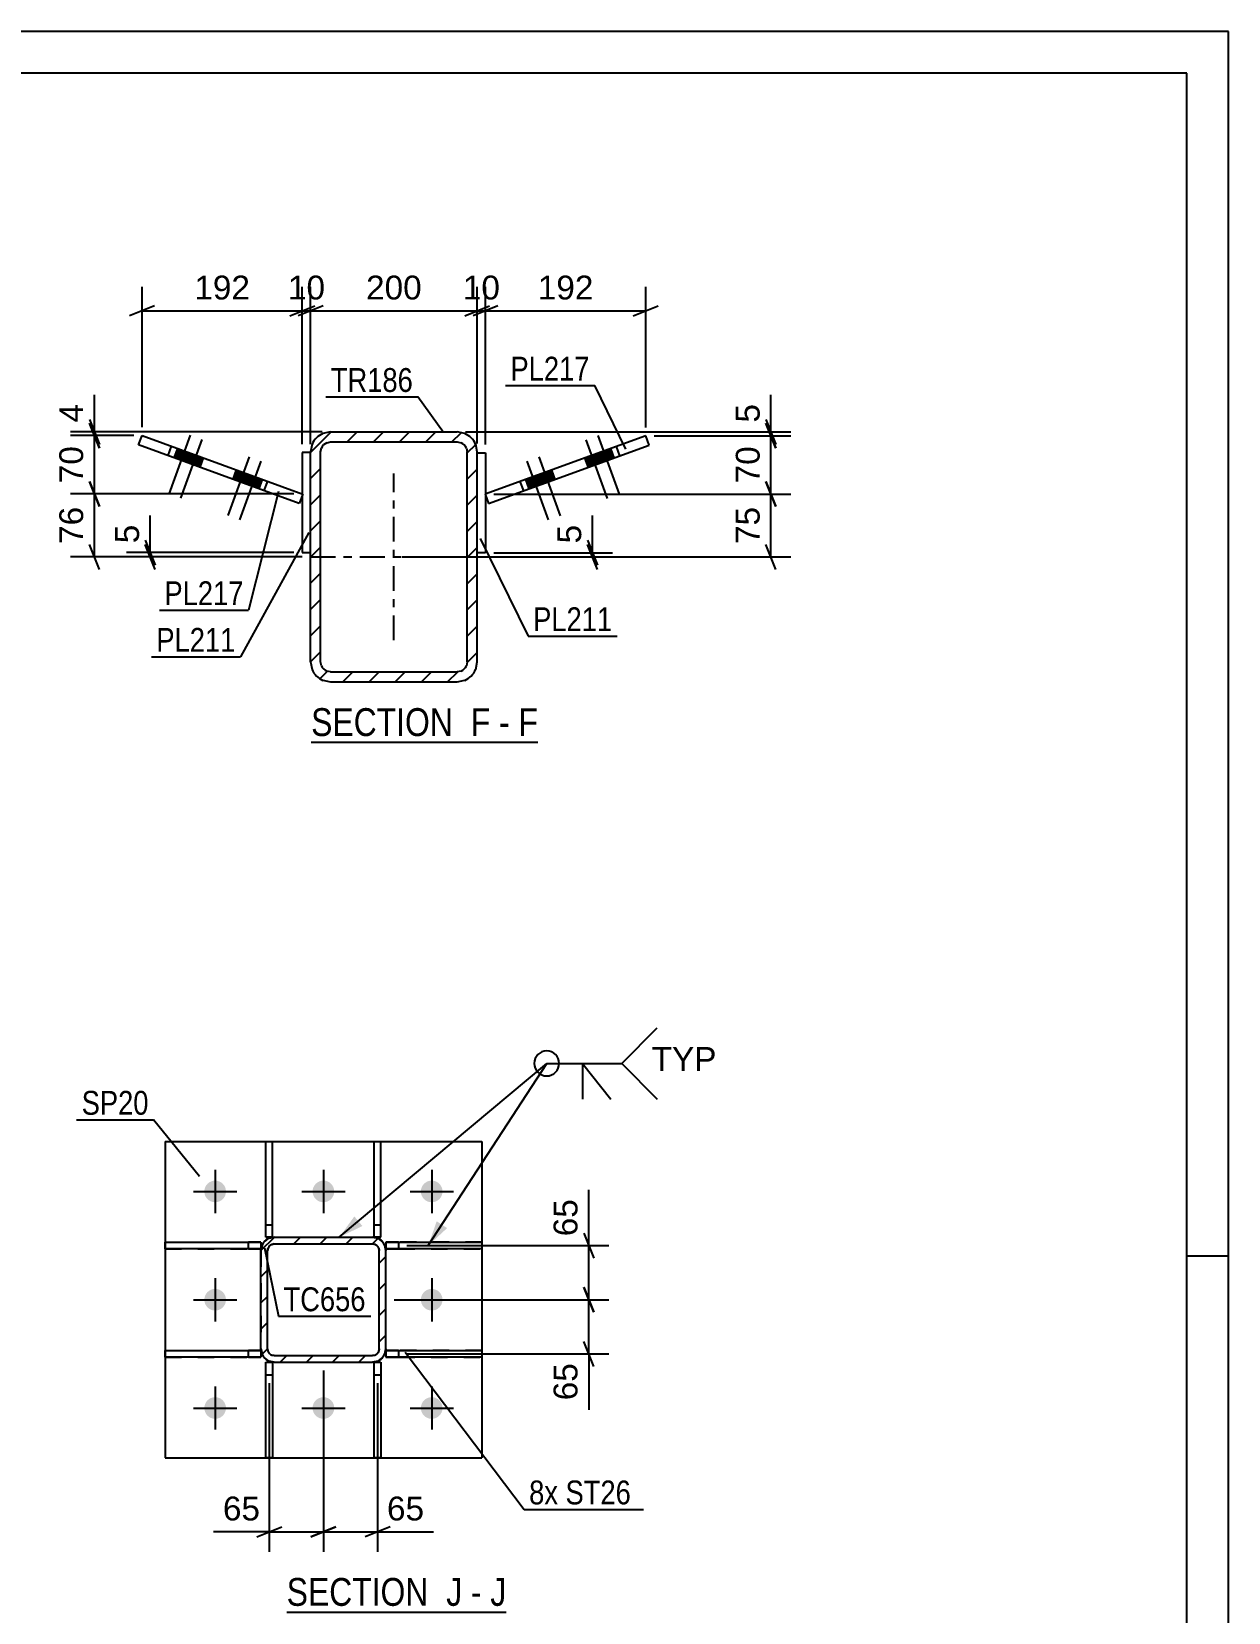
# Model space of a CAD drawing. Header units: millimetres. Extents: x 0 to 841, y 0 to 594.
# Drawn here: x 697.3 to 841, y 404.2 to 594 of the extents above; entities that cross this region are included whole.
import ezdxf

# ---------------------------------------------------------------- set-up
doc = ezdxf.new("R2010")
doc.units = ezdxf.units.MM
doc.linetypes.add('DXK_LINE_DOT2', pattern=[3.9198, 1.9599, -1.9599])
doc.linetypes.add('DXK_LINE_DOT3', pattern=[5.9187, 2.979, -0.9799, 0.9799, -0.9799])
doc.styles.add('Arial', font='ARIAL.TTF', dxfattribs={"height": 0.2})
doc.styles.add('Arial Narrow', font='ARIALN.TTF', dxfattribs={"height": 0.2})

# ---------------------------------------------------------------- blocks, each defined once
blk = doc.blocks.new('Unknown-814738463-1129')
at = {"color": 5, "linetype": 'Continuous'}
for p, q in [((841, 594), (0, 594)), ((841, 0), (841, 594)), ((836, 589), (5, 589)), ((836, 5), (836, 589)), ((841, 447), (836, 447))]:
    blk.add_line(p, q, dxfattribs=at)
blk = doc.blocks.new('Unknown-814738463-15 - 7120')
at = {"color": 6, "linetype": 'Continuous'}
blk.add_line((730.87, 508.68), (758.09, 508.68), dxfattribs=at)
at = {"color": 0, "linetype": 'Continuous'}
for points in [[(748.98, 509.43), (748.98, 512.93), (730.87, 512.93), (730.87, 509.43)], [(752.37, 509.43), (752.37, 512.93), (750.03, 512.93), (750.03, 509.43)], [(754.7, 509.43), (754.7, 512.93), (753.42, 512.93), (753.42, 509.43)], [(758.09, 509.43), (758.09, 512.93), (755.75, 512.93), (755.75, 509.43)]]:
    blk.add_wipeout(points, dxfattribs=at)
at = {"color": 7, "linetype": 'Continuous', "style": 'Arial Narrow'}
for s, p in [('SECTION ', (730.87, 509.43)), ('F', (750.03, 509.43)), ('F', (755.75, 509.43)), ('-', (753.42, 509.43))]:
    blk.add_text(s, height=3.34, dxfattribs=at).set_placement(p)
blk = doc.blocks.new('Unknown-814738463-61 - 1671')
at = {"color": 6, "linetype": 'Continuous'}
blk.add_line((727.93, 404.25), (754.3, 404.25), dxfattribs=at)
at = {"color": 0, "linetype": 'Continuous'}
for points in [[(746.04, 405), (746.04, 408.5), (727.93, 408.5), (727.93, 405)], [(749, 405), (749, 408.5), (747.09, 408.5), (747.09, 405)], [(751.33, 405), (751.33, 408.5), (750.05, 408.5), (750.05, 405)], [(754.3, 405), (754.3, 408.5), (752.38, 408.5), (752.38, 405)]]:
    blk.add_wipeout(points, dxfattribs=at)
at = {"color": 7, "linetype": 'Continuous', "style": 'Arial Narrow'}
for s, p in [('SECTION ', (727.93, 405)), ('J', (747.09, 405)), ('J', (752.38, 405)), ('-', (750.05, 405))]:
    blk.add_text(s, height=3.34, dxfattribs=at).set_placement(p)
blk = doc.blocks.new('Part-814738463-7137 - 7120')
at = {"linetype": 'Continuous'}
h = blk.add_hatch(dxfattribs=at)
h.set_pattern_fill('', scale=0.7, style=0, pattern_type=0)
h.set_pattern_definition([(45, (730.7997, 518.3333), (-1.57154, 1.57154), [])])
h.paths.add_polyline_path([(730.8, 543.53), (730.8, 518.33), (730.98, 517.41), (731.5, 516.64), (732.28, 516.12), (733.2, 515.93), (748.4, 515.93), (749.32, 516.12), (750.1, 516.64), (750.62, 517.41), (750.8, 518.33), (750.8, 543.53), (750.62, 544.45), (750.1, 545.23), (749.32, 545.75), (748.4, 545.93), (733.2, 545.93), (732.28, 545.75), (731.5, 545.23), (730.98, 544.45)])
h.paths.add_polyline_path([(732.35, 544.38), (732.74, 544.64), (733.2, 544.73), (748.4, 544.73), (748.86, 544.64), (749.25, 544.38), (749.51, 543.99), (749.6, 543.53), (749.6, 518.33), (749.51, 517.87), (749.25, 517.48), (748.86, 517.22), (748.4, 517.13), (733.2, 517.13), (732.74, 517.22), (732.35, 517.48), (732.09, 517.87), (732, 518.33), (732, 543.53), (732.09, 543.99)])
at = {"color": 2, "linetype": 'Continuous'}
for p, q in [((733.2, 545.93), (732.28, 545.75)), ((732.74, 544.64), (733.2, 544.73)), ((733.2, 545.93), (748.4, 545.93)), ((733.2, 544.73), (748.4, 544.73)), ((749.32, 545.75), (748.4, 545.93)), ((748.4, 544.73), (748.86, 544.64)), ((730.98, 544.45), (730.8, 543.53)), ((730.8, 518.33), (730.8, 543.53)), ((732, 543.53), (732.09, 543.99)), ((732, 518.33), (732, 543.53)), ((749.51, 543.99), (749.6, 543.53)), ((749.6, 518.33), (749.6, 543.53)), ((750.8, 543.53), (750.62, 544.45)), ((750.8, 518.33), (750.8, 543.53)), ((730.8, 518.33), (730.98, 517.41)), ((732.09, 517.87), (732, 518.33)), ((749.6, 518.33), (749.51, 517.87)), ((750.62, 517.41), (750.8, 518.33)), ((733.2, 517.13), (732.74, 517.22)), ((733.2, 517.13), (748.4, 517.13)), ((748.86, 517.22), (748.4, 517.13)), ((732.28, 516.12), (733.2, 515.93)), ((733.2, 515.93), (748.4, 515.93)), ((748.4, 515.93), (749.32, 516.12))]:
    blk.add_line(p, q, dxfattribs=at)
at = {"color": 7, "linetype": 'DXK_LINE_DOT3'}
for p, q in [((740.8, 520.93), (740.8, 540.93)), ((730.8, 530.93), (750.8, 530.93))]:
    blk.add_line(p, q, dxfattribs=at)
at = {"color": 2, "linetype": 'Continuous'}
for centre, radius, start, end in [((733.2, 543.53), 2.4, 112.5, 157.5), ((748.4, 543.53), 2.4, 22.5, 67.5), ((733.2, 543.53), 1.2, 112.5, 157.5), ((748.4, 543.53), 1.2, 22.5, 67.5), ((733.2, 518.33), 2.4, 202.5, 247.5), ((733.2, 518.33), 1.2, 202.5, 247.5), ((748.4, 518.33), 1.2, 292.5, 337.5), ((748.4, 518.33), 2.4, 292.5, 337.5)]:
    blk.add_arc(centre, radius, start, end, dxfattribs=at)
blk = doc.blocks.new('Part-814738463-7167 - 7120')
at = {"color": 2, "linetype": 'Continuous'}
for p, q in [((771.04, 545.48), (751.75, 538.46)), ((771.45, 544.35), (771.04, 545.48)), ((752.16, 537.33), (771.45, 544.35)), ((756.39, 538.87), (755.98, 540)), ((751.75, 538.46), (752.16, 537.33))]:
    blk.add_line(p, q, dxfattribs=at)
at = {"color": 7, "linetype": 'DXK_LINE_DOT2'}
blk.add_line((767.92, 543.07), (767.51, 544.2), dxfattribs=at)
blk = doc.blocks.new('Part-814738463-7155 - 7120')
at = {"color": 2, "linetype": 'Continuous'}
for p, q in [((750.8, 543.43), (751.8, 543.43)), ((751.8, 543.43), (751.8, 531.43)), ((751.8, 531.43), (750.8, 531.43))]:
    blk.add_line(p, q, dxfattribs=at)
at = {"color": 7, "linetype": 'DXK_LINE_DOT2'}
blk.add_line((750.8, 531.43), (750.8, 543.43), dxfattribs=at)
blk = doc.blocks.new('Bolt-814738463-7209 - 7120')
at = {"linetype": 'Continuous'}
for points in [[(716.49, 543.34), (714.8, 543.96), (714.39, 542.83), (716.08, 542.22)], [(717.9, 542.83), (716.21, 543.44), (715.8, 542.32), (717.49, 541.7)], [(723.58, 540.77), (721.88, 541.38), (721.47, 540.25), (723.16, 539.64)], [(724.99, 540.25), (723.3, 540.87), (722.89, 539.74), (724.58, 539.12)]]:
    blk.add_hatch(color=1, dxfattribs=at).paths.add_polyline_path(points)
at = {"color": 1, "linetype": 'Continuous'}
for p, q in [((716.33, 545.53), (713.76, 538.48)), ((717.74, 545.02), (715.18, 537.97)), ((714.8, 543.96), (714.39, 542.83)), ((716.21, 543.44), (715.8, 542.32)), ((716.49, 543.34), (716.08, 542.22)), ((717.9, 542.83), (717.49, 541.7)), ((723.41, 542.95), (720.85, 535.9)), ((721.88, 541.38), (721.47, 540.25)), ((724.83, 542.44), (722.26, 535.39)), ((723.3, 540.87), (722.89, 539.74)), ((723.58, 540.77), (723.16, 539.64)), ((724.99, 540.25), (724.58, 539.12))]:
    blk.add_line(p, q, dxfattribs=at)
blk = doc.blocks.new('Part-814738463-7160 - 7120')
at = {"color": 2, "linetype": 'Continuous'}
for p, q in [((730.8, 543.45), (729.8, 543.45)), ((729.8, 543.45), (729.8, 531.45)), ((729.8, 531.45), (730.8, 531.45))]:
    blk.add_line(p, q, dxfattribs=at)
at = {"color": 7, "linetype": 'DXK_LINE_DOT2'}
blk.add_line((730.8, 531.45), (730.8, 543.45), dxfattribs=at)
blk = doc.blocks.new('Part-814738463-7172 - 7120')
at = {"color": 2, "linetype": 'Continuous'}
for p, q in [((710.15, 544.37), (710.56, 545.5)), ((710.56, 545.5), (729.85, 538.48)), ((729.44, 537.35), (710.15, 544.37)), ((725.62, 540.02), (725.2, 538.89)), ((729.85, 538.48), (729.44, 537.35))]:
    blk.add_line(p, q, dxfattribs=at)
at = {"color": 7, "linetype": 'DXK_LINE_DOT2'}
blk.add_line((713.68, 543.09), (714.09, 544.22), dxfattribs=at)
blk = doc.blocks.new('Bolt-814738463-7208 - 7120')
at = {"linetype": 'Continuous'}
for points in [[(765.39, 543.42), (763.7, 542.81), (764.11, 541.68), (765.8, 542.3)], [(766.8, 543.94), (765.11, 543.32), (765.52, 542.19), (767.21, 542.81)], [(759.72, 541.36), (758.02, 540.74), (758.43, 539.62), (760.13, 540.23)], [(758.3, 540.84), (756.61, 540.23), (757.02, 539.1), (758.71, 539.72)]]:
    blk.add_hatch(color=1, dxfattribs=at).paths.add_polyline_path(points)
at = {"color": 1, "linetype": 'Continuous'}
for p, q in [((763.86, 545), (766.42, 537.95)), ((765.27, 545.51), (767.84, 538.46)), ((758.19, 542.93), (760.75, 535.88)), ((763.7, 542.81), (764.11, 541.68)), ((765.11, 543.32), (765.52, 542.19)), ((765.39, 543.42), (765.8, 542.3)), ((766.8, 543.94), (767.21, 542.81)), ((756.77, 542.42), (759.34, 535.37)), ((759.72, 541.36), (760.13, 540.23)), ((756.61, 540.23), (757.02, 539.1)), ((758.02, 540.74), (758.43, 539.62)), ((758.3, 540.84), (758.71, 539.72))]:
    blk.add_line(p, q, dxfattribs=at)
blk = doc.blocks.new('Part-814738463-1743 - 1671')
at = {"color": 2, "linetype": 'Continuous'}
for p, q in [((725.44, 449.25), (725.44, 460.75)), ((725.44, 460.75), (726.24, 460.75)), ((726.24, 449.25), (726.24, 460.75)), ((725.44, 449.25), (726.24, 449.25)), ((725.44, 449.25), (725.44, 449.25)), ((726.24, 449.25), (726.24, 449.25))]:
    blk.add_line(p, q, dxfattribs=at)
at = {"color": 7, "linetype": 'DXK_LINE_DOT2'}
for p, q in [((725.44, 450.75), (726.24, 450.75)), ((726.24, 449.25), (725.44, 449.25))]:
    blk.add_line(p, q, dxfattribs=at)
blk = doc.blocks.new('Part-814738463-1748 - 1671')
at = {"color": 2, "linetype": 'Continuous'}
for p, q in [((739.84, 435.65), (739.84, 435.65)), ((739.84, 435.65), (751.34, 435.65)), ((739.84, 435.65), (739.84, 434.85)), ((751.34, 434.85), (739.84, 434.85)), ((751.34, 435.65), (751.34, 434.85))]:
    blk.add_line(p, q, dxfattribs=at)
at = {"color": 7, "linetype": 'DXK_LINE_DOT2'}
for p, q in [((741.34, 435.65), (739.84, 435.65)), ((739.84, 435.65), (739.84, 435.65)), ((739.84, 434.85), (741.34, 434.85)), ((751.34, 435.65), (741.34, 435.65)), ((741.34, 435.65), (741.34, 434.85)), ((741.34, 434.85), (751.34, 434.85))]:
    blk.add_line(p, q, dxfattribs=at)
blk = doc.blocks.new('Part-814738463-1728 - 1671')
at = {"color": 2, "linetype": 'Continuous'}
for p, q in [((738.44, 434.25), (738.44, 434.25)), ((738.44, 434.25), (739.24, 434.25)), ((738.44, 422.75), (738.44, 434.25)), ((739.24, 434.25), (739.24, 434.25)), ((739.24, 434.25), (739.24, 422.75)), ((739.24, 422.75), (738.44, 422.75))]:
    blk.add_line(p, q, dxfattribs=at)
at = {"color": 7, "linetype": 'DXK_LINE_DOT2'}
for p, q in [((738.44, 434.25), (738.44, 434.25)), ((738.44, 434.25), (739.24, 434.25)), ((738.44, 432.75), (739.24, 432.75)), ((739.24, 434.25), (739.24, 434.25))]:
    blk.add_line(p, q, dxfattribs=at)
blk = doc.blocks.new('Part-814738463-1688 - 1671')
at = {"linetype": 'Continuous'}
h = blk.add_hatch(dxfattribs=at)
h.set_pattern_fill('', scale=0.7, style=0, pattern_type=0)
h.set_pattern_definition([(45, (726.4444, 449.2482), (-1.57154, 1.57154), [])])
h.paths.add_polyline_path([(738.24, 449.25), (726.44, 449.25), (725.83, 449.13), (725.31, 448.78), (724.97, 448.26), (724.84, 447.65), (724.84, 435.85), (724.97, 435.24), (725.31, 434.72), (725.83, 434.37), (726.44, 434.25), (738.24, 434.25), (738.86, 434.37), (739.38, 434.72), (739.72, 435.24), (739.84, 435.85), (739.84, 447.65), (739.72, 448.26), (739.38, 448.78), (738.86, 449.13)])
h.paths.add_polyline_path([(738.98, 447.95), (739.04, 447.65), (739.04, 435.85), (738.98, 435.54), (738.81, 435.28), (738.55, 435.11), (738.24, 435.05), (726.44, 435.05), (726.14, 435.11), (725.88, 435.28), (725.71, 435.54), (725.64, 435.85), (725.64, 447.65), (725.71, 447.95), (725.88, 448.21), (726.14, 448.39), (726.44, 448.45), (738.24, 448.45), (738.55, 448.39), (738.81, 448.21)])
at = {"color": 7, "linetype": 'DXK_LINE_DOT2'}
for p, q in [((724.84, 447.65), (724.97, 448.26)), ((725.71, 447.95), (725.64, 447.65)), ((725.83, 449.13), (726.44, 449.25)), ((726.44, 448.45), (726.14, 448.39)), ((726.44, 449.25), (738.24, 449.25)), ((726.44, 448.45), (738.24, 448.45)), ((738.24, 449.25), (738.86, 449.13)), ((738.55, 448.39), (738.24, 448.45)), ((739.04, 447.65), (738.98, 447.95)), ((739.72, 448.26), (739.84, 447.65)), ((724.84, 447.65), (724.84, 435.85)), ((725.64, 435.85), (725.64, 447.65)), ((739.04, 435.85), (739.04, 447.65)), ((739.84, 435.85), (739.84, 447.65)), ((724.97, 435.24), (724.84, 435.85)), ((725.64, 435.85), (725.71, 435.54)), ((726.14, 435.11), (726.44, 435.05)), ((726.44, 435.05), (738.24, 435.05)), ((738.24, 435.05), (738.55, 435.11)), ((738.98, 435.54), (739.04, 435.85)), ((739.84, 435.85), (739.72, 435.24)), ((726.44, 434.25), (725.83, 434.37)), ((726.44, 434.25), (738.24, 434.25)), ((738.86, 434.37), (738.24, 434.25))]:
    blk.add_line(p, q, dxfattribs=at)
at = {"color": 2, "linetype": 'Continuous'}
for p, q in [((724.97, 448.26), (724.84, 447.65)), ((725.64, 447.65), (725.71, 447.95)), ((726.44, 449.25), (725.83, 449.13)), ((726.14, 448.39), (726.44, 448.45)), ((726.44, 449.25), (726.44, 449.25)), ((726.44, 449.25), (738.24, 449.25)), ((726.44, 448.45), (726.44, 448.45)), ((726.44, 448.45), (738.24, 448.45)), ((738.24, 449.25), (738.24, 449.25)), ((738.86, 449.13), (738.24, 449.25)), ((738.24, 448.45), (738.24, 448.45)), ((738.24, 448.45), (738.55, 448.39)), ((738.98, 447.95), (739.04, 447.65)), ((739.84, 447.65), (739.72, 448.26)), ((724.84, 447.65), (724.84, 447.65)), ((724.84, 435.85), (724.84, 447.65)), ((725.64, 447.65), (725.64, 447.65)), ((725.64, 435.85), (725.64, 447.65)), ((739.04, 447.65), (739.04, 447.65)), ((739.04, 435.85), (739.04, 447.65)), ((739.84, 447.65), (739.84, 447.65)), ((739.84, 435.85), (739.84, 447.65)), ((724.84, 435.85), (724.84, 435.85)), ((724.84, 435.85), (724.97, 435.24)), ((725.64, 435.85), (725.64, 435.85)), ((725.71, 435.54), (725.64, 435.85)), ((726.44, 435.05), (726.14, 435.11)), ((726.44, 435.05), (726.44, 435.05)), ((726.44, 435.05), (738.24, 435.05)), ((738.55, 435.11), (738.24, 435.05)), ((738.24, 435.05), (738.24, 435.05)), ((739.04, 435.85), (738.98, 435.54)), ((739.04, 435.85), (739.04, 435.85)), ((739.72, 435.24), (739.84, 435.85)), ((739.84, 435.85), (739.84, 435.85)), ((725.83, 434.37), (726.44, 434.25)), ((726.44, 434.25), (726.44, 434.25)), ((726.44, 434.25), (738.24, 434.25)), ((738.24, 434.25), (738.86, 434.37)), ((738.24, 434.25), (738.24, 434.25))]:
    blk.add_line(p, q, dxfattribs=at)
at = {"color": 7, "linetype": 'DXK_LINE_DOT3'}
blk.add_line((732.34, 441.75), (732.34, 441.75), dxfattribs=at)
at = {"color": 7, "linetype": 'DXK_LINE_DOT2'}
for centre, radius, start, end in [((726.44, 447.65), 1.6, 112.5, 157.5), ((726.44, 447.65), 0.8, 112.5, 157.5), ((738.24, 447.65), 0.8, 22.5, 67.5), ((738.24, 447.65), 1.6, 22.5, 67.5), ((726.44, 435.85), 1.6, 202.5, 247.5), ((726.44, 435.85), 0.8, 202.5, 247.5), ((738.24, 435.85), 0.8, 292.5, 337.5), ((738.24, 435.85), 1.6, 292.5, 337.5)]:
    blk.add_arc(centre, radius, start, end, dxfattribs=at)
at = {"color": 2, "linetype": 'Continuous'}
for centre, radius, start, end in [((726.44, 447.65), 1.6, 112.5, 157.5), ((726.44, 447.65), 0.8, 112.5, 157.5), ((738.24, 447.65), 0.8, 22.5, 67.5), ((738.24, 447.65), 1.6, 22.5, 67.5), ((726.44, 435.85), 1.6, 202.5, 247.5), ((726.44, 435.85), 0.8, 202.5, 247.5), ((738.24, 435.85), 0.8, 292.5, 337.5), ((738.24, 435.85), 1.6, 292.5, 337.5)]:
    blk.add_arc(centre, radius, start, end, dxfattribs=at)
blk = doc.blocks.new('Part-814738463-1738 - 1671')
at = {"color": 2, "linetype": 'Continuous'}
for p, q in [((738.44, 449.25), (738.44, 460.75)), ((738.44, 460.75), (739.24, 460.75)), ((739.24, 449.25), (739.24, 460.75)), ((738.44, 449.25), (739.24, 449.25)), ((738.44, 449.25), (738.44, 449.25)), ((739.24, 449.25), (739.24, 449.25))]:
    blk.add_line(p, q, dxfattribs=at)
at = {"color": 7, "linetype": 'DXK_LINE_DOT2'}
for p, q in [((738.44, 450.75), (739.24, 450.75)), ((739.24, 449.25), (738.44, 449.25))]:
    blk.add_line(p, q, dxfattribs=at)
blk = doc.blocks.new('Part-814738463-1758 - 1671')
at = {"color": 2, "linetype": 'Continuous'}
for p, q in [((713.34, 434.85), (713.34, 435.65)), ((713.34, 435.65), (724.84, 435.65)), ((724.84, 434.85), (713.34, 434.85)), ((724.84, 435.65), (724.84, 434.85)), ((724.84, 434.85), (724.84, 434.85))]:
    blk.add_line(p, q, dxfattribs=at)
at = {"color": 7, "linetype": 'DXK_LINE_DOT2'}
for p, q in [((713.34, 435.65), (723.34, 435.65)), ((713.34, 434.85), (723.34, 434.85)), ((723.34, 434.85), (723.34, 435.65)), ((724.84, 435.65), (723.34, 435.65)), ((723.34, 434.85), (724.84, 434.85)), ((724.84, 435.65), (724.84, 435.65))]:
    blk.add_line(p, q, dxfattribs=at)
blk = doc.blocks.new('Part-814738463-1694 - 1671')
at = {"color": 2, "linetype": 'Continuous'}
for p, q in [((713.34, 460.75), (751.34, 460.75)), ((713.34, 460.75), (713.34, 422.75)), ((751.34, 460.75), (751.34, 422.75)), ((713.34, 422.75), (751.34, 422.75))]:
    blk.add_line(p, q, dxfattribs=at)
blk = doc.blocks.new('Part-814738463-1733 - 1671')
at = {"color": 2, "linetype": 'Continuous'}
for p, q in [((725.44, 434.25), (725.44, 434.25)), ((725.44, 434.25), (726.24, 434.25)), ((725.44, 422.75), (725.44, 434.25)), ((726.24, 434.25), (726.24, 434.25)), ((726.24, 434.25), (726.24, 422.75)), ((726.24, 422.75), (725.44, 422.75))]:
    blk.add_line(p, q, dxfattribs=at)
at = {"color": 7, "linetype": 'DXK_LINE_DOT2'}
for p, q in [((725.44, 434.25), (725.44, 434.25)), ((725.44, 434.25), (726.24, 434.25)), ((725.44, 432.75), (726.24, 432.75)), ((726.24, 434.25), (726.24, 434.25))]:
    blk.add_line(p, q, dxfattribs=at)
blk = doc.blocks.new('Part-814738463-1753 - 1671')
at = {"color": 2, "linetype": 'Continuous'}
for p, q in [((739.84, 448.65), (739.84, 448.65)), ((739.84, 448.65), (751.34, 448.65)), ((739.84, 448.65), (739.84, 447.85)), ((751.34, 448.65), (751.34, 447.85)), ((751.34, 447.85), (739.84, 447.85))]:
    blk.add_line(p, q, dxfattribs=at)
at = {"color": 7, "linetype": 'DXK_LINE_DOT2'}
for p, q in [((741.34, 448.65), (739.84, 448.65)), ((739.84, 448.65), (739.84, 448.65)), ((751.34, 448.65), (741.34, 448.65)), ((741.34, 448.65), (741.34, 447.85)), ((739.84, 447.85), (741.34, 447.85)), ((741.34, 447.85), (751.34, 447.85))]:
    blk.add_line(p, q, dxfattribs=at)
blk = doc.blocks.new('Part-814738463-1763 - 1671')
at = {"color": 2, "linetype": 'Continuous'}
for p, q in [((713.34, 447.85), (713.34, 448.65)), ((713.34, 448.65), (724.84, 448.65)), ((724.84, 448.65), (724.84, 447.85)), ((724.84, 447.85), (713.34, 447.85)), ((724.84, 447.85), (724.84, 447.85))]:
    blk.add_line(p, q, dxfattribs=at)
at = {"color": 7, "linetype": 'DXK_LINE_DOT2'}
for p, q in [((713.34, 448.65), (723.34, 448.65)), ((723.34, 447.85), (723.34, 448.65)), ((724.84, 448.65), (723.34, 448.65)), ((724.84, 448.65), (724.84, 448.65)), ((713.34, 447.85), (723.34, 447.85)), ((723.34, 447.85), (724.84, 447.85))]:
    blk.add_line(p, q, dxfattribs=at)
blk = doc.blocks.new('Bolt-814738463-1790 - 1671')
at = {"linetype": 'Continuous'}
for points in [[(720.64, 454.75, -1), (718.04, 454.75, -1)], [(733.64, 454.75, -1), (731.04, 454.75, -1)], [(746.64, 454.75, -1), (744.04, 454.75, -1)], [(720.64, 441.75, -1), (718.04, 441.75, -1)], [(746.64, 441.75, -1), (744.04, 441.75, -1)], [(720.64, 428.75, -1), (718.04, 428.75, -1)], [(733.64, 428.75, -1), (731.04, 428.75, -1)], [(746.64, 428.75, -1), (744.04, 428.75, -1)]]:
    blk.add_hatch(color=1, dxfattribs=at).paths.add_polyline_path(points)
at = {"color": 1, "linetype": 'Continuous'}
for p, q in [((719.34, 457.35), (719.34, 452.15)), ((732.34, 457.35), (732.34, 452.15)), ((745.34, 457.35), (745.34, 452.15)), ((716.74, 454.75), (721.94, 454.75)), ((729.74, 454.75), (734.94, 454.75)), ((742.74, 454.75), (747.94, 454.75)), ((719.34, 444.35), (719.34, 439.15)), ((745.34, 444.35), (745.34, 439.15)), ((716.74, 441.75), (721.94, 441.75)), ((742.74, 441.75), (747.94, 441.75)), ((719.34, 431.35), (719.34, 426.15)), ((732.34, 431.35), (732.34, 426.15)), ((745.34, 431.35), (745.34, 426.15)), ((716.74, 428.75), (721.94, 428.75)), ((729.74, 428.75), (734.94, 428.75)), ((742.74, 428.75), (747.94, 428.75))]:
    blk.add_line(p, q, dxfattribs=at)
blk = doc.blocks.new('StraightDimension-814738463-7315 - 7120')
at = {"color": 7, "linetype": 'Continuous'}
for p, q in [((750.8, 544.53), (750.8, 563.34)), ((751.8, 544.43), (751.8, 563.34)), ((749.3, 559.89), (752.3, 561.09)), ((753.3, 561.09), (750.3, 559.89)), ((750.8, 560.49), (751.8, 560.49))]:
    blk.add_line(p, q, dxfattribs=at)
at = {"color": 0}
blk.add_wipeout([(754.12, 561.24), (754.12, 565.44), (748.48, 565.44), (748.48, 561.24)], dxfattribs=at)
at = {"color": 3, "style": 'Arial'}
blk.add_text('10', height=2.865, dxfattribs=at).set_placement((749.08, 561.84))
blk = doc.blocks.new('StraightDimension-814738463-7238 - 7120')
at = {"color": 7, "linetype": 'Continuous'}
for p, q in [((752.8, 531.43), (767.04, 531.43)), ((764.04, 532.93), (765.24, 529.93)), ((765.24, 529.43), (764.04, 532.43)), ((764.64, 530.93), (764.64, 531.43)), ((751.8, 530.93), (767.04, 530.93))]:
    blk.add_line(p, q, dxfattribs=at)
at = {"color": 0}
blk.add_wipeout([(763.89, 535.38), (759.69, 535.38), (759.69, 531.95), (763.89, 531.95)], dxfattribs=at)
at = {"color": 7, "linetype": 'Continuous'}
blk.add_line((764.64, 531.43), (764.64, 535.9), dxfattribs=at)
blk.add_line((764.64, 531.43), (764.64, 535.9), dxfattribs=at)
at = {"color": 3, "style": 'Arial'}
blk.add_text('5', height=2.87, rotation=90.0002, dxfattribs=at).set_placement((763.29, 532.55))
blk = doc.blocks.new('StraightDimension-814738463-7337 - 7120')
at = {"color": 7, "linetype": 'Continuous'}
for p, q in [((729.8, 544.45), (729.8, 563.34)), ((730.8, 544.45), (730.8, 563.34)), ((728.3, 559.89), (731.3, 561.09)), ((732.3, 561.09), (729.3, 559.89)), ((729.8, 560.49), (730.8, 560.49))]:
    blk.add_line(p, q, dxfattribs=at)
at = {"color": 0}
blk.add_wipeout([(733.12, 561.24), (733.12, 565.44), (727.48, 565.44), (727.48, 561.24)], dxfattribs=at)
at = {"color": 3, "style": 'Arial'}
blk.add_text('10', height=2.865, dxfattribs=at).set_placement((728.08, 561.84))
blk = doc.blocks.new('StraightDimension-814738463-7300 - 7120')
at = {"color": 7, "linetype": 'Continuous'}
for p, q in [((785.47, 547.43), (786.67, 544.43)), ((786.67, 543.98), (785.47, 546.98)), ((749.4, 545.93), (788.47, 545.93)), ((772.04, 545.48), (788.47, 545.48)), ((786.07, 545.48), (786.07, 545.93))]:
    blk.add_line(p, q, dxfattribs=at)
at = {"color": 0}
blk.add_wipeout([(785.32, 549.88), (781.12, 549.88), (781.12, 546.46), (785.32, 546.46)], dxfattribs=at)
at = {"color": 7, "linetype": 'Continuous'}
blk.add_line((786.07, 545.93), (786.07, 550.41), dxfattribs=at)
blk.add_line((786.07, 545.93), (786.07, 550.41), dxfattribs=at)
at = {"color": 3, "style": 'Arial'}
blk.add_text('5', height=2.87, rotation=90.0002, dxfattribs=at).set_placement((784.72, 547.06))
blk = doc.blocks.new('StraightDimension-814738463-7271 - 7120')
at = {"color": 7, "linetype": 'Continuous'}
for p, q in [((704.24, 547.43), (705.44, 544.43)), ((705.44, 544), (704.24, 547)), ((732.2, 545.93), (701.99, 545.93)), ((709.56, 545.5), (701.99, 545.5)), ((704.84, 545.5), (704.84, 545.93))]:
    blk.add_line(p, q, dxfattribs=at)
at = {"color": 0}
blk.add_wipeout([(704.09, 549.88), (699.89, 549.88), (699.89, 546.46), (704.09, 546.46)], dxfattribs=at)
at = {"color": 7, "linetype": 'Continuous'}
blk.add_line((704.84, 545.93), (704.84, 550.41), dxfattribs=at)
blk.add_line((704.84, 545.93), (704.84, 550.41), dxfattribs=at)
at = {"color": 3, "style": 'Arial'}
blk.add_text('4', height=2.87, rotation=90.0002, dxfattribs=at).set_placement((703.49, 547.06))
blk = doc.blocks.new('StraightDimension-814738463-7247 - 7120')
at = {"color": 7, "linetype": 'Continuous'}
for p, q in [((728.8, 531.45), (708.7, 531.45)), ((710.95, 532.95), (712.15, 529.95)), ((712.15, 529.43), (710.95, 532.43)), ((711.55, 530.93), (711.55, 531.45)), ((729.8, 530.93), (708.7, 530.93))]:
    blk.add_line(p, q, dxfattribs=at)
at = {"color": 0}
blk.add_wipeout([(710.8, 535.4), (706.6, 535.4), (706.6, 531.97), (710.8, 531.97)], dxfattribs=at)
at = {"color": 7, "linetype": 'Continuous'}
blk.add_line((711.55, 531.45), (711.55, 535.92), dxfattribs=at)
blk.add_line((711.55, 531.45), (711.55, 535.92), dxfattribs=at)
at = {"color": 3, "style": 'Arial'}
blk.add_text('5', height=2.87, rotation=90.0002, dxfattribs=at).set_placement((710.2, 532.57))
blk = doc.blocks.new('StraightDimension-814738463-7256 - 7120')
at = {"color": 7, "linetype": 'Continuous'}
for p, q in [((704.24, 540), (705.44, 537)), ((728.8, 538.5), (701.99, 538.5)), ((704.84, 530.93), (704.84, 538.5)), ((705.44, 529.43), (704.24, 532.43)), ((729.8, 530.93), (701.99, 530.93))]:
    blk.add_line(p, q, dxfattribs=at)
at = {"color": 0}
blk.add_wipeout([(704.09, 537.54), (699.89, 537.54), (699.89, 531.89), (704.09, 531.89)], dxfattribs=at)
at = {"color": 3, "style": 'Arial'}
blk.add_text('76', height=2.865, rotation=90.0002, dxfattribs=at).set_placement((703.49, 532.49))
blk = doc.blocks.new('StraightDimension-814738463-7264 - 7120')
at = {"color": 7, "linetype": 'Continuous'}
for p, q in [((704.24, 547), (705.44, 544)), ((709.56, 545.5), (701.99, 545.5)), ((704.84, 538.5), (704.84, 545.5)), ((705.44, 537), (704.24, 540)), ((728.8, 538.5), (701.99, 538.5))]:
    blk.add_line(p, q, dxfattribs=at)
at = {"color": 0}
blk.add_wipeout([(704.09, 544.82), (699.89, 544.82), (699.89, 539.18), (704.09, 539.18)], dxfattribs=at)
at = {"color": 3, "style": 'Arial'}
blk.add_text('70', height=2.865, rotation=90.0002, dxfattribs=at).set_placement((703.49, 539.78))
blk = doc.blocks.new('StraightDimension-814738463-7279 - 7120')
at = {"color": 7, "linetype": 'Continuous'}
for p, q in [((785.47, 539.98), (786.67, 536.98)), ((752.8, 538.48), (788.47, 538.48)), ((786.07, 530.93), (786.07, 538.48)), ((786.67, 529.43), (785.47, 532.43)), ((741.8, 530.93), (788.47, 530.93))]:
    blk.add_line(p, q, dxfattribs=at)
at = {"color": 0}
blk.add_wipeout([(785.32, 537.53), (781.12, 537.53), (781.12, 531.88), (785.32, 531.88)], dxfattribs=at)
at = {"color": 3, "style": 'Arial'}
blk.add_text('75', height=2.865, rotation=90.0002, dxfattribs=at).set_placement((784.72, 532.48))
blk = doc.blocks.new('StraightDimension-814738463-7292 - 7120')
at = {"color": 7, "linetype": 'Continuous'}
for p, q in [((785.47, 546.98), (786.67, 543.98)), ((772.04, 545.48), (788.47, 545.48)), ((786.07, 538.48), (786.07, 545.48)), ((786.67, 536.98), (785.47, 539.98)), ((752.8, 538.48), (788.47, 538.48))]:
    blk.add_line(p, q, dxfattribs=at)
at = {"color": 0}
blk.add_wipeout([(785.32, 544.8), (781.12, 544.8), (781.12, 539.16), (785.32, 539.16)], dxfattribs=at)
at = {"color": 3, "style": 'Arial'}
blk.add_text('70', height=2.865, rotation=90.0002, dxfattribs=at).set_placement((784.72, 539.76))
blk = doc.blocks.new('StraightDimension-814738463-7309 - 7120')
at = {"color": 7, "linetype": 'Continuous'}
for p, q in [((751.8, 544.43), (751.8, 563.34)), ((771.04, 546.48), (771.04, 563.34)), ((753.3, 561.09), (750.3, 559.89)), ((751.8, 560.49), (771.04, 560.49)), ((769.54, 559.89), (772.54, 561.09))]:
    blk.add_line(p, q, dxfattribs=at)
at = {"color": 0}
blk.add_wipeout([(765.36, 561.24), (765.36, 565.44), (757.48, 565.44), (757.48, 561.24)], dxfattribs=at)
at = {"color": 3, "style": 'Arial'}
blk.add_text('192', height=2.865, dxfattribs=at).set_placement((758.08, 561.84))
blk = doc.blocks.new('StraightDimension-814738463-7326 - 7120')
at = {"color": 7, "linetype": 'Continuous'}
for p, q in [((730.8, 544.45), (730.8, 563.34)), ((750.8, 544.53), (750.8, 563.34)), ((732.3, 561.09), (729.3, 559.89)), ((730.8, 560.49), (750.8, 560.49)), ((749.3, 559.89), (752.3, 561.09))]:
    blk.add_line(p, q, dxfattribs=at)
at = {"color": 0}
blk.add_wipeout([(744.74, 561.24), (744.74, 565.44), (736.86, 565.44), (736.86, 561.24)], dxfattribs=at)
at = {"color": 3, "style": 'Arial'}
blk.add_text('200', height=2.865, dxfattribs=at).set_placement((737.46, 561.84))
blk = doc.blocks.new('StraightDimension-814738463-7345 - 7120')
at = {"color": 7, "linetype": 'Continuous'}
for p, q in [((710.56, 546.5), (710.56, 563.34)), ((729.8, 544.45), (729.8, 563.34)), ((712.06, 561.09), (709.06, 559.89)), ((710.56, 560.49), (729.8, 560.49)), ((728.3, 559.89), (731.3, 561.09))]:
    blk.add_line(p, q, dxfattribs=at)
at = {"color": 0}
blk.add_wipeout([(724.12, 561.24), (724.12, 565.44), (716.24, 565.44), (716.24, 561.24)], dxfattribs=at)
at = {"color": 3, "style": 'Arial'}
blk.add_text('192', height=2.865, dxfattribs=at).set_placement((716.84, 561.84))
blk = doc.blocks.new('StraightDimension-814738463-1826 - 1671')
at = {"color": 7, "linetype": 'Continuous'}
for p, q in [((742.34, 448.25), (766.59, 448.25)), ((763.59, 449.75), (764.79, 446.75)), ((764.19, 441.75), (764.19, 448.25)), ((764.79, 440.25), (763.59, 443.25)), ((740.84, 441.75), (766.59, 441.75))]:
    blk.add_line(p, q, dxfattribs=at)
at = {"color": 0}
blk.add_wipeout([(763.44, 454.42), (759.24, 454.42), (759.24, 448.77), (763.44, 448.77)], dxfattribs=at)
at = {"color": 7, "linetype": 'Continuous'}
blk.add_line((764.19, 448.25), (764.19, 454.95), dxfattribs=at)
blk.add_line((764.19, 448.25), (764.19, 454.95), dxfattribs=at)
at = {"color": 3, "style": 'Arial'}
blk.add_text('65', height=2.865, rotation=90.0002, dxfattribs=at).set_placement((762.84, 449.37))
blk = doc.blocks.new('StraightDimension-814738463-1832 - 1671')
at = {"color": 7, "linetype": 'Continuous'}
for p, q in [((763.59, 443.25), (764.79, 440.25)), ((740.84, 441.75), (766.59, 441.75)), ((764.19, 435.25), (764.19, 441.75)), ((764.79, 433.75), (763.59, 436.75)), ((742.34, 435.25), (766.59, 435.25))]:
    blk.add_line(p, q, dxfattribs=at)
at = {"color": 0}
blk.add_wipeout([(763.44, 434.72), (759.24, 434.72), (759.24, 429.08), (763.44, 429.08)], dxfattribs=at)
at = {"color": 7, "linetype": 'Continuous'}
blk.add_line((764.19, 435.25), (764.19, 428.55), dxfattribs=at)
blk.add_line((764.19, 435.25), (764.19, 428.55), dxfattribs=at)
at = {"color": 3, "style": 'Arial'}
blk.add_text('65', height=2.865, rotation=90.0002, dxfattribs=at).set_placement((762.84, 429.68))
blk = doc.blocks.new('StraightDimension-814738463-1839 - 1671')
at = {"color": 7, "linetype": 'Continuous'}
for p, q in [((732.34, 433.25), (732.34, 411.5)), ((725.84, 431.75), (725.84, 411.5)), ((724.34, 413.3), (727.34, 414.5)), ((725.84, 413.9), (732.34, 413.9)), ((733.84, 414.5), (730.84, 413.3))]:
    blk.add_line(p, q, dxfattribs=at)
at = {"color": 0}
blk.add_wipeout([(725.32, 414.65), (725.32, 418.85), (719.67, 418.85), (719.67, 414.65)], dxfattribs=at)
at = {"color": 7, "linetype": 'Continuous'}
blk.add_line((725.84, 413.9), (719.15, 413.9), dxfattribs=at)
blk.add_line((725.84, 413.9), (719.15, 413.9), dxfattribs=at)
at = {"color": 3, "style": 'Arial'}
blk.add_text('65', height=2.865, dxfattribs=at).set_placement((720.27, 415.25))
blk = doc.blocks.new('StraightDimension-814738463-1846 - 1671')
at = {"color": 7, "linetype": 'Continuous'}
for p, q in [((732.34, 433.25), (732.34, 411.5)), ((738.84, 431.75), (738.84, 411.5)), ((730.84, 413.3), (733.84, 414.5)), ((732.34, 413.9), (738.84, 413.9)), ((740.34, 414.5), (737.34, 413.3))]:
    blk.add_line(p, q, dxfattribs=at)
at = {"color": 0}
blk.add_wipeout([(745.02, 414.65), (745.02, 418.85), (739.37, 418.85), (739.37, 414.65)], dxfattribs=at)
at = {"color": 7, "linetype": 'Continuous'}
blk.add_line((738.84, 413.9), (745.54, 413.9), dxfattribs=at)
blk.add_line((738.84, 413.9), (745.54, 413.9), dxfattribs=at)
at = {"color": 3, "style": 'Arial'}
blk.add_text('65', height=2.865, dxfattribs=at).set_placement((739.97, 415.25))
blk = doc.blocks.new('Mark-814738463-7133 - 7120')
at = {"color": 0}
blk.add_wipeout([(743.09, 550.74), (743.09, 553.74), (733.23, 553.74), (733.23, 550.74)], dxfattribs=at)
blk.add_wipeout([(743.09, 550.74), (743.09, 553.74), (733.23, 553.74), (733.23, 550.74)], dxfattribs=at)
at = {"color": 30, "linetype": 'Continuous'}
for p in [(732.63, 550.14), (746.77, 545.88)]:
    blk.add_line(p, (743.69, 550.14), dxfattribs=at)
at = {"color": 3, "style": 'Arial Narrow'}
blk.add_text('TR186', height=2.863, dxfattribs=at).set_placement((733.23, 550.74))
blk = doc.blocks.new('Mark-814738463-7151 - 7120')
at = {"color": 0}
blk.add_wipeout([(767.02, 522.02), (767.02, 525.02), (757.52, 525.02), (757.52, 522.02)], dxfattribs=at)
blk.add_wipeout([(767.02, 522.02), (767.02, 525.02), (757.52, 525.02), (757.52, 522.02)], dxfattribs=at)
at = {"color": 30, "linetype": 'Continuous'}
for p, q in [((751.16, 533.15), (756.92, 521.42)), ((756.92, 521.42), (767.62, 521.42))]:
    blk.add_line(p, q, dxfattribs=at)
at = {"color": 3, "style": 'Arial Narrow'}
blk.add_text('PL211', height=2.863, dxfattribs=at).set_placement((757.52, 522.02))
blk = doc.blocks.new('Mark-814738463-7163 - 7120')
at = {"color": 0}
blk.add_wipeout([(764.31, 552.1), (764.31, 555.1), (754.8, 555.1), (754.8, 552.1)], dxfattribs=at)
blk.add_wipeout([(764.31, 552.1), (764.31, 555.1), (754.8, 555.1), (754.8, 552.1)], dxfattribs=at)
at = {"color": 30, "linetype": 'Continuous'}
for p in [(754.2, 551.5), (768.67, 543.85)]:
    blk.add_line(p, (764.91, 551.5), dxfattribs=at)
at = {"color": 3, "style": 'Arial Narrow'}
blk.add_text('PL217', height=2.863, dxfattribs=at).set_placement((754.8, 552.1))
blk = doc.blocks.new('Mark-814738463-7156 - 7120')
at = {"color": 0}
blk.add_wipeout([(721.78, 519.54), (721.78, 522.54), (712.28, 522.54), (712.28, 519.54)], dxfattribs=at)
blk.add_wipeout([(721.78, 519.54), (721.78, 522.54), (712.28, 522.54), (712.28, 519.54)], dxfattribs=at)
at = {"color": 30, "linetype": 'Continuous'}
for p in [(730.57, 533.88), (711.68, 518.94)]:
    blk.add_line(p, (722.38, 518.94), dxfattribs=at)
at = {"color": 3, "style": 'Arial Narrow'}
blk.add_text('PL211', height=2.863, dxfattribs=at).set_placement((712.28, 519.54))
blk = doc.blocks.new('Mark-814738463-7168 - 7120')
at = {"color": 0}
blk.add_wipeout([(722.76, 525.14), (722.76, 528.14), (713.25, 528.14), (713.25, 525.14)], dxfattribs=at)
blk.add_wipeout([(722.76, 525.14), (722.76, 528.14), (713.25, 528.14), (713.25, 525.14)], dxfattribs=at)
at = {"color": 30, "linetype": 'Continuous'}
for p in [(726.95, 538.77), (712.65, 524.54)]:
    blk.add_line(p, (723.36, 524.54), dxfattribs=at)
at = {"color": 3, "style": 'Arial Narrow'}
blk.add_text('PL217', height=2.863, dxfattribs=at).set_placement((713.25, 525.14))
blk = doc.blocks.new('Mark-814738463-1684 - 1671')
at = {"color": 0}
blk.add_wipeout([(737.42, 440.37), (737.42, 443.37), (727.55, 443.37), (727.55, 440.37)], dxfattribs=at)
blk.add_wipeout([(737.42, 440.37), (737.42, 443.37), (727.55, 443.37), (727.55, 440.37)], dxfattribs=at)
at = {"color": 30, "linetype": 'Continuous'}
for p, q in [((725.27, 447.98), (726.95, 439.77)), ((726.95, 439.77), (738.02, 439.77))]:
    blk.add_line(p, q, dxfattribs=at)
at = {"color": 3, "style": 'Arial Narrow'}
blk.add_text('TC656', height=2.863, dxfattribs=at).set_placement((727.55, 440.37))
blk = doc.blocks.new('Mark-814738463-1690 - 1671')
at = {"color": 0}
blk.add_wipeout([(711.34, 463.96), (711.34, 466.96), (703.31, 466.96), (703.31, 463.96)], dxfattribs=at)
blk.add_wipeout([(711.34, 463.96), (711.34, 466.96), (703.31, 466.96), (703.31, 463.96)], dxfattribs=at)
at = {"color": 30, "linetype": 'Continuous'}
for p in [(702.71, 463.36), (717.47, 456.53)]:
    blk.add_line(p, (711.94, 463.36), dxfattribs=at)
at = {"color": 3, "style": 'Arial Narrow'}
blk.add_text('SP20', height=2.863, dxfattribs=at).set_placement((703.31, 463.96))
blk = doc.blocks.new('WeldMark-814738463-1852 - 1671')
at = {"linetype": 'Continuous'}
for points in [[(737.02, 450.6), (734.24, 449.25), (736.05, 451.75)], [(747.19, 450.35), (744.93, 448.25), (745.94, 451.17)]]:
    blk.add_hatch(color=30, dxfattribs=at).paths.add_polyline_path(points)
at = {"color": 30, "linetype": 'Continuous'}
for p, q in [((734.24, 449.25), (759.15, 470.12)), ((744.93, 448.25), (759.15, 470.12)), ((759.15, 470.12), (768.15, 470.12))]:
    blk.add_line(p, q, dxfattribs=at)
at = {"color": 3, "linetype": 'Continuous'}
for q in [(766.86, 465.84), (763.43, 465.84)]:
    blk.add_line((763.43, 470.12), q, dxfattribs=at)
for start, end in [(90, 270), (270, 90)]:
    blk.add_arc((759.15, 470.12), 1.5, start, end, dxfattribs=at)
at = {"color": 0, "linetype": 'Continuous'}
blk.add_wipeout([(779.52, 469.22), (779.52, 472.22), (771.75, 472.22), (771.75, 469.22)], dxfattribs=at)
blk.add_wipeout([(779.52, 469.22), (779.52, 472.22), (771.75, 472.22), (771.75, 469.22)], dxfattribs=at)
at = {"color": 3, "linetype": 'Continuous'}
for q in [(772.43, 474.41), (772.43, 465.84)]:
    blk.add_line((768.15, 470.12), q, dxfattribs=at)
at = {"color": 3, "linetype": 'Continuous', "style": 'Arial'}
blk.add_text('TYP', height=2.865, dxfattribs=at).set_placement((771.75, 469.22))
blk = doc.blocks.new('MarkSet-814738463-1890 - 1671')
at = {"color": 0}
blk.add_wipeout([(760.51, 417.18), (760.51, 420.18), (757.04, 420.18), (757.04, 417.18)], dxfattribs=at)
blk.add_wipeout([(760.51, 417.18), (760.51, 420.18), (757.04, 420.18), (757.04, 417.18)], dxfattribs=at)
at = {"color": 30, "linetype": 'Continuous'}
blk.add_line((742.17, 435.46), (756.44, 416.58), dxfattribs=at)
at = {"color": 0}
blk.add_wipeout([(769.26, 417.18), (769.26, 420.18), (761.41, 420.18), (761.41, 417.18)], dxfattribs=at)
blk.add_wipeout([(769.26, 417.18), (769.26, 420.18), (761.41, 420.18), (761.41, 417.18)], dxfattribs=at)
at = {"color": 30, "linetype": 'Continuous'}
blk.add_line((756.44, 416.58), (770.76, 416.58), dxfattribs=at)
at = {"color": 3, "style": 'Arial Narrow'}
for s, p in [('8x', (757.04, 417.18)), ('ST26', (761.41, 417.18))]:
    blk.add_text(s, height=2.863, dxfattribs=at).set_placement(p)

msp = doc.modelspace()

# ---------------------------------------------------------------- block references
for name in ['Unknown-814738463-1129', 'Part-814738463-7172 - 7120', 'Bolt-814738463-7209 - 7120', 'Part-814738463-7137 - 7120', 'Part-814738463-7167 - 7120', 'Bolt-814738463-7208 - 7120', 'Part-814738463-7160 - 7120', 'Part-814738463-7155 - 7120', 'Part-814738463-1694 - 1671', 'Part-814738463-1743 - 1671', 'Part-814738463-1738 - 1671', 'Bolt-814738463-1790 - 1671', 'Part-814738463-1763 - 1671', 'Part-814738463-1688 - 1671', 'Part-814738463-1753 - 1671', 'Part-814738463-1758 - 1671', 'Part-814738463-1748 - 1671', 'Part-814738463-1733 - 1671', 'Part-814738463-1728 - 1671']:
    msp.add_blockref(name, (0, 0))

# ---------------------------------------------------------------- next in the draw order: block references
for name in ['StraightDimension-814738463-7337 - 7120', 'StraightDimension-814738463-7315 - 7120', 'StraightDimension-814738463-7247 - 7120', 'StraightDimension-814738463-7238 - 7120', 'Unknown-814738463-15 - 7120', 'Mark-814738463-1690 - 1671', 'StraightDimension-814738463-1826 - 1671', 'Mark-814738463-1684 - 1671', 'StraightDimension-814738463-1839 - 1671', 'Unknown-814738463-61 - 1671']:
    msp.add_blockref(name, (0, 0))

# ---------------------------------------------------------------- next in the draw order: block references
for name in ['StraightDimension-814738463-7271 - 7120', 'StraightDimension-814738463-7300 - 7120', 'StraightDimension-814738463-7256 - 7120', 'StraightDimension-814738463-7279 - 7120', 'WeldMark-814738463-1852 - 1671', 'StraightDimension-814738463-1832 - 1671']:
    msp.add_blockref(name, (0, 0))

# ---------------------------------------------------------------- next in the draw order: block references
for name in ['StraightDimension-814738463-7264 - 7120', 'StraightDimension-814738463-7292 - 7120', 'Mark-814738463-7156 - 7120', 'Mark-814738463-7151 - 7120', 'StraightDimension-814738463-1846 - 1671']:
    msp.add_blockref(name, (0, 0))

# ---------------------------------------------------------------- next in the draw order: block references
for name in ['StraightDimension-814738463-7309 - 7120', 'Mark-814738463-7168 - 7120', 'MarkSet-814738463-1890 - 1671']:
    msp.add_blockref(name, (0, 0))

# ---------------------------------------------------------------- next in the draw order: block references
for name in ['StraightDimension-814738463-7326 - 7120', 'Mark-814738463-7163 - 7120']:
    msp.add_blockref(name, (0, 0))

# ---------------------------------------------------------------- next in the draw order: block references
for name in ['StraightDimension-814738463-7345 - 7120', 'Mark-814738463-7133 - 7120']:
    msp.add_blockref(name, (0, 0))

doc.saveas('drawing.dxf')
